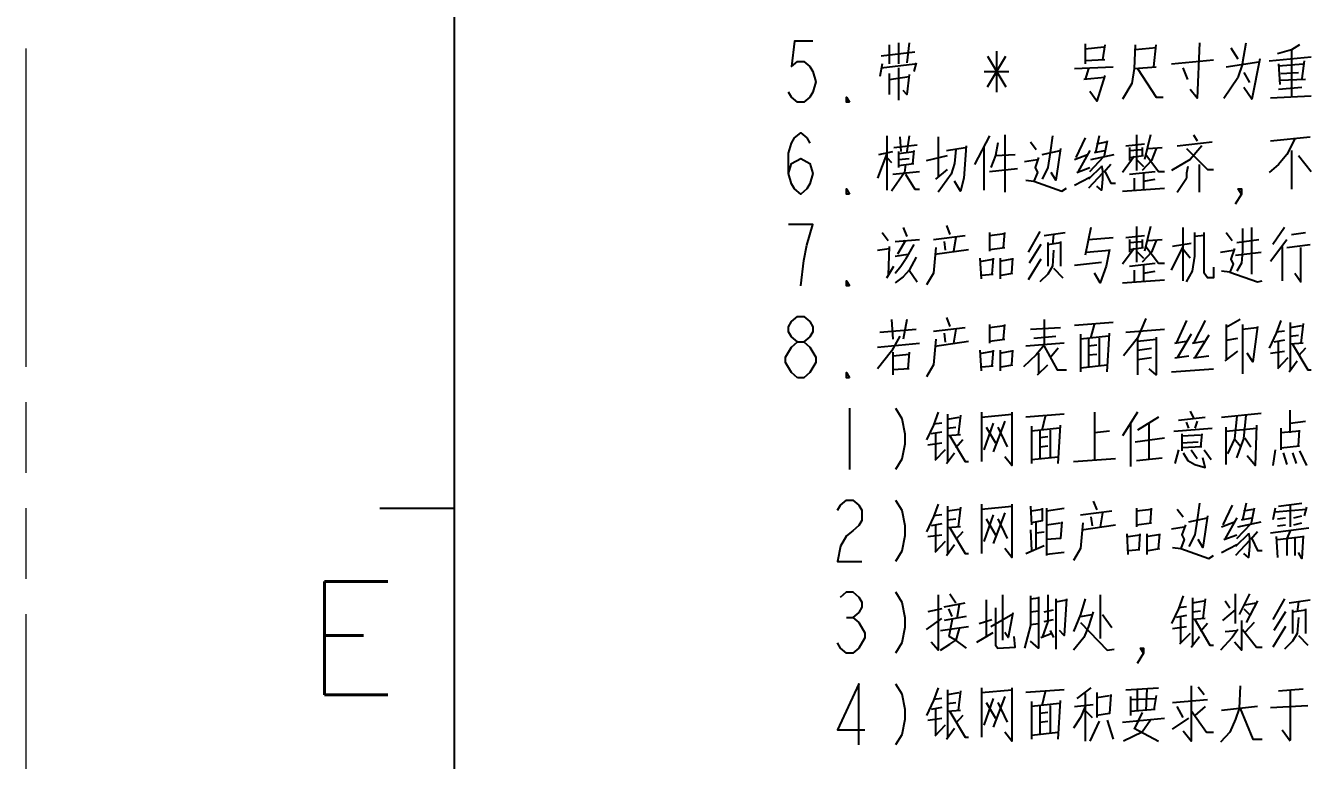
# Model space of a CAD drawing. Header units: millimetres. Extents: x 7 to 507, y -14 to 339.
# Drawn here: x 7.35 to 49.37, y 38.56 to 62.56 of the extents above; entities that cross this region are included whole.
import ezdxf

# ---------------------------------------------------------------- set-up
doc = ezdxf.new("R2010")
doc.units = ezdxf.units.MM
doc.header["$LTSCALE"] = 23.1
doc.linetypes.add('PHANTOM', pattern=[0.8, 0.45, -0.05, 0.1, -0.05, 0.1, -0.05])
doc.layers.get('0').update_dxf_attribs({"linetype": 'CONTINUOUS'})
doc.layers.add('0PAPERF', color=2, linetype='PHANTOM', lineweight=9, plot=False)
doc.styles.add('SIMPLEX', font='simplex.shx')

msp = doc.modelspace()

# ---------------------------------------------------------------- linework, layer by layer
for p, q in [((21.3585, 320.7442), (21.3585, -4.3541)), ((21.3585, 46.7849), (18.9233, 46.7849))]:
    msp.add_line(p, q)
at = {"color": 2}
for p, q in [((35.575, 61.9313), (35.575, 61.3184)), ((35.8798, 61.9958), (35.8798, 61.3184)), ((36.2226, 61.9958), (36.1465, 61.3506)), ((41.975, 61.9635), (41.975, 61.3184)), ((41.975, 61.8023), (42.5845, 61.8668)), ((42.6226, 61.9313), (42.5465, 61.4474)), ((44.2988, 61.8345), (43.6131, 61.77)), ((44.2226, 61.2216), (44.2988, 61.9313)), ((46.7369, 61.8345), (46.9655, 61.4797)), ((47.1179, 61.3184), (47.2322, 61.9958)), ((48.7179, 61.77), (48.7179, 60.2539)), ((35.3084, 61.5765), (36.4131, 61.7055)), ((36.4512, 61.3506), (36.375, 61.0603)), ((38.7798, 61.5603), (39.3798, 60.5603)), ((38.7798, 60.5603), (39.3798, 61.5603)), ((39.0798, 61.727), (39.0798, 60.3937)), ((42.6226, 61.4474), (41.975, 61.4152)), ((44.7941, 61.3184), (46.1655, 61.4474)), ((46.5845, 61.2216), (47.6512, 61.3829)), ((47.9941, 61.4152), (49.3655, 61.5442)), ((49.1369, 61.4152), (49.0607, 60.8345)), ((35.3465, 61.3184), (35.2703, 60.899)), ((35.3084, 61.1894), (36.4131, 61.3184)), ((35.575, 60.9958), (35.575, 60.3184)), ((35.8798, 61.1894), (35.8798, 60.1248)), ((38.6798, 61.0603), (39.4798, 61.0603)), ((41.6322, 61.1571), (42.8893, 61.2216)), ((42.0893, 61.1571), (41.975, 60.8023)), ((43.575, 61.1571), (44.2988, 61.2216)), ((45.3274, 60.8023), (45.175, 61.1894)), ((47.1179, 61.3184), (46.9655, 60.8668)), ((47.156, 61.0281), (47.3465, 60.7055)), ((48.2988, 61.3184), (48.3369, 60.641)), ((48.2988, 61.2539), (49.0988, 61.3184)), ((48.375, 60.9958), (48.9465, 61.0281)), ((35.575, 60.8023), (36.2226, 60.899)), ((42.6226, 60.8668), (41.9369, 60.8023)), ((46.5084, 60.1894), (46.9655, 60.8668)), ((49.0607, 60.5442), (48.2988, 60.4797)), ((49.175, 60.8023), (48.3369, 60.77)), ((49.3655, 60.2539), (48.0322, 60.1894)), ((35.4988, 58.9636), (35.4988, 57.1894)), ((35.9179, 58.9313), (35.956, 58.4474)), ((36.2226, 58.9636), (36.1465, 58.4474)), ((37.175, 58.9313), (37.175, 57.6087)), ((38.8512, 58.9636), (38.356, 58.0281)), ((39.3465, 58.9958), (39.3465, 57.1248)), ((41.975, 58.899), (41.6703, 58.2539)), ((42.4322, 58.9636), (42.3179, 58.4152)), ((43.6512, 58.9958), (43.6512, 57.8345)), ((44.1084, 58.9958), (43.9179, 58.1894)), ((45.5179, 58.9958), (45.6322, 58.8023)), ((48.0322, 58.8023), (49.3274, 58.9313)), ((35.2322, 58.3506), (35.6893, 58.4474)), ((35.7274, 58.5765), (36.4893, 58.6732)), ((35.8798, 58.4474), (35.8798, 57.9313)), ((35.8798, 58.3829), (36.375, 58.4474)), ((36.375, 58.4797), (36.3369, 58.0603)), ((37.4417, 58.4797), (38.0512, 58.5765)), ((38.6607, 58.5765), (38.6607, 57.1894)), ((40.1845, 58.77), (40.375, 58.5119)), ((40.5655, 58.3506), (41.175, 58.4797)), ((42.1274, 58.4797), (41.7465, 57.8023)), ((42.2798, 58.4152), (42.6226, 58.4797)), ((42.356, 58.7055), (42.6607, 58.77)), ((42.6988, 58.8023), (42.5845, 58.2539)), ((43.3084, 58.641), (43.9179, 58.7055)), ((43.4226, 58.5765), (43.4226, 58.1571)), ((43.4226, 58.4797), (43.8417, 58.5119)), ((43.8417, 58.5765), (43.8417, 58.3184)), ((44.0322, 58.5442), (44.4893, 58.5765)), ((44.9845, 58.641), (46.1274, 58.77)), ((48.7179, 58.4797), (48.7179, 57.2216)), ((35.4988, 58.3829), (35.1941, 57.5765)), ((35.4988, 58.2539), (35.6512, 58.0926)), ((35.8798, 58.1894), (36.2226, 58.2216)), ((35.8798, 57.9958), (36.375, 58.0603)), ((36.7941, 58.1571), (37.4798, 58.3184)), ((39.0417, 58.3184), (39.6893, 58.3506)), ((39.9941, 58.1248), (40.4131, 58.1894)), ((41.6322, 58.1894), (42.0512, 58.3506)), ((42.1274, 57.8023), (42.5845, 58.2861)), ((42.1655, 58.1894), (42.9274, 58.3506)), ((42.8131, 58.0281), (42.5845, 57.77)), ((43.575, 58.2861), (43.1941, 57.77)), ((43.4226, 58.2539), (43.8798, 58.3184)), ((43.6512, 58.1894), (43.8798, 57.9636)), ((45.7084, 57.1248), (45.7084, 58.0281)), ((48.9465, 58.3184), (49.3655, 57.8023)), ((35.6893, 57.7055), (36.5655, 57.8023)), ((36.1084, 57.7055), (36.4131, 57.2216)), ((37.0988, 57.5442), (37.4798, 57.8668)), ((38.8512, 57.8023), (39.7655, 57.899)), ((41.6322, 57.3506), (42.1274, 57.6087)), ((41.7084, 57.77), (42.1274, 57.9313)), ((42.5084, 57.9636), (42.0893, 57.5442)), ((42.5465, 57.7377), (42.0893, 57.2539)), ((43.4226, 57.7055), (44.2607, 57.8023)), ((43.575, 57.5765), (43.575, 57.1894)), ((43.8798, 57.77), (43.8798, 57.1894)), ((44.9845, 57.1248), (45.2893, 57.5765)), ((36.4131, 57.2216), (36.5655, 57.2216)), ((43.1941, 57.1571), (44.5655, 57.2539)), ((43.8798, 57.4797), (44.2607, 57.5442)), ((36.0322, 55.9635), (36.1465, 55.6732)), ((37.4417, 56.0281), (37.556, 55.7377)), ((42.1655, 55.9635), (41.975, 55.0603)), ((43.6512, 55.9958), (43.6512, 54.8345)), ((44.1084, 55.9958), (43.9179, 55.1894)), ((45.175, 54.2216), (45.175, 55.9635)), ((47.4226, 54.4474), (47.4226, 55.9635)), ((48.4893, 55.9635), (48.1084, 55.4152)), ((35.3465, 55.8023), (35.5369, 55.5442)), ((35.7655, 55.5119), (36.5655, 55.5765)), ((36.1084, 55.5442), (35.8417, 55.0926)), ((37.0226, 55.5765), (38.0512, 55.7055)), ((37.3655, 55.5119), (37.4036, 55.2216)), ((37.7465, 55.641), (37.6703, 55.1894)), ((38.8512, 55.8023), (38.8512, 55.1894)), ((38.8512, 55.7055), (39.3465, 55.77)), ((39.3084, 55.3184), (39.3465, 55.8023)), ((40.4893, 55.8345), (40.1084, 55.1571)), ((40.6417, 55.7055), (41.3274, 55.8023)), ((40.756, 55.4797), (40.756, 54.7055)), ((40.756, 55.4152), (41.175, 55.4797)), ((40.9465, 55.7377), (40.9084, 55.4152)), ((41.175, 55.5119), (41.175, 54.7055)), ((42.0893, 55.5765), (42.8893, 55.641)), ((43.3084, 55.641), (43.9179, 55.7055)), ((43.4226, 55.5765), (43.4226, 55.1571)), ((43.4226, 55.4797), (43.8417, 55.5119)), ((43.8417, 55.5765), (43.8417, 55.3184)), ((44.0322, 55.5442), (44.4893, 55.5765)), ((45.8607, 55.7055), (45.556, 55.6732)), ((46.5845, 55.8023), (46.775, 55.5442)), ((46.9274, 55.4797), (47.6512, 55.5765)), ((48.0322, 54.8668), (48.5655, 55.5765)), ((48.7179, 55.7377), (49.175, 55.8023)), ((35.1941, 55.2216), (35.575, 55.2861)), ((35.575, 55.3506), (35.5369, 54.4152)), ((35.7655, 55.0281), (36.1845, 55.0926)), ((36.375, 55.4152), (36.1084, 54.9313)), ((37.0607, 55.0926), (38.1655, 55.2539)), ((38.8512, 55.2539), (39.3465, 55.3184)), ((40.5274, 55.4152), (40.1465, 54.8023)), ((42.0131, 55.1571), (42.775, 55.2216)), ((43.575, 55.2861), (43.1941, 54.77)), ((43.4226, 55.2539), (43.8798, 55.3184)), ((43.6512, 55.1894), (43.8798, 54.9635)), ((44.7941, 54.5764), (45.175, 55.3506)), ((45.4417, 55.4474), (44.8322, 55.3506)), ((45.4036, 54.9635), (45.175, 55.2539)), ((46.3941, 55.1571), (46.8131, 55.2216)), ((46.8893, 55.0603), (47.7274, 55.1571)), ((48.4131, 55.3506), (48.4131, 54.2216)), ((48.5655, 55.3184), (49.3274, 55.4152)), ((35.4988, 54.3184), (35.7274, 54.7055)), ((38.5845, 54.2861), (38.5465, 54.9635)), ((38.5845, 54.8668), (38.9655, 54.9313)), ((38.9655, 54.9635), (38.9274, 54.4474)), ((39.1941, 54.9635), (39.1941, 54.2861)), ((39.575, 54.9313), (39.2322, 54.8668)), ((39.575, 54.4797), (39.6131, 54.9635)), ((40.5274, 54.9313), (40.1084, 54.2539)), ((40.9465, 54.641), (41.2512, 54.3184)), ((41.6322, 54.7377), (42.5084, 54.8345)), ((43.4226, 54.7055), (44.2607, 54.8023)), ((43.8798, 54.77), (43.8798, 54.1894)), ((38.5845, 54.4152), (38.9655, 54.4474)), ((39.2322, 54.4152), (39.6131, 54.4797)), ((43.1941, 54.1571), (44.5655, 54.2539)), ((43.575, 54.5764), (43.575, 54.1894)), ((43.8798, 54.4797), (44.2607, 54.5442)), ((46.6988, 54.5119), (47.6131, 54.1894)), ((47.6131, 54.1894), (47.7655, 54.2216)), ((35.6512, 52.9635), (35.6893, 52.3184)), ((36.1465, 52.9635), (36.0322, 52.3184)), ((37.4417, 53.0281), (37.556, 52.7377)), ((40.6417, 52.9635), (40.6417, 52.1571)), ((47.0417, 52.9635), (46.5845, 52.7055)), ((35.2703, 52.5442), (36.4512, 52.641)), ((37.0226, 52.5765), (38.0512, 52.7055)), ((37.7465, 52.641), (37.6703, 52.1894)), ((38.8512, 52.8023), (38.8512, 52.1894)), ((38.8512, 52.7055), (39.3465, 52.77)), ((39.3084, 52.3184), (39.3465, 52.8023)), ((40.1845, 52.641), (41.175, 52.7055)), ((42.8893, 52.8668), (41.6322, 52.77)), ((42.1655, 52.3506), (42.2798, 52.8023)), ((43.3084, 52.5442), (44.5655, 52.641)), ((45.2893, 52.9313), (44.9465, 52.1894)), ((45.8988, 52.9313), (45.5179, 52.1894)), ((46.5845, 52.8023), (46.5845, 51.6732)), ((47.1179, 52.8023), (47.1179, 51.1894)), ((47.1179, 52.641), (47.575, 52.7055)), ((48.4893, 52.5765), (48.2226, 52.5442)), ((48.6798, 52.8668), (48.6798, 51.2861)), ((48.6798, 52.7055), (49.0607, 52.77)), ((49.0988, 52.8345), (49.0226, 52.1894)), ((35.1941, 52.0603), (36.5655, 52.1894)), ((37.0607, 52.0926), (38.1655, 52.2539)), ((37.3655, 52.5119), (37.4036, 52.2216)), ((38.8512, 52.2539), (39.3465, 52.3184)), ((41.2893, 52.1894), (40.0322, 52.0926)), ((40.2988, 52.3506), (41.0226, 52.4152)), ((41.8226, 52.4797), (41.8226, 51.2539)), ((42.7369, 52.4152), (41.8226, 52.3184)), ((42.0893, 52.3506), (42.0893, 51.4152)), ((42.356, 52.1248), (42.0893, 52.0926)), ((42.4322, 52.3506), (42.4322, 51.4474)), ((42.6988, 51.2539), (42.775, 52.5119)), ((43.6893, 52.3506), (43.6893, 51.1571)), ((43.6893, 52.2539), (44.2988, 52.3184)), ((44.9084, 52.1894), (45.2893, 52.2539)), ((45.4417, 52.4797), (44.9845, 51.7055)), ((45.4798, 52.1894), (45.8607, 52.2539)), ((46.0131, 52.4474), (45.556, 51.7055)), ((46.5845, 52.2861), (46.9655, 52.3506)), ((48.4893, 52.2861), (48.1465, 52.2216)), ((48.2988, 51.3829), (48.2988, 52.2539)), ((48.6798, 52.4152), (48.9465, 52.4474)), ((49.0988, 52.1894), (48.6798, 52.1571)), ((35.6893, 51.899), (35.6893, 51.1571)), ((35.6893, 51.77), (36.2226, 51.8345)), ((36.2226, 51.899), (36.1845, 51.3506)), ((38.5845, 51.2861), (38.5465, 51.9635)), ((38.5845, 51.8668), (38.9655, 51.9313)), ((38.9655, 51.9635), (38.9274, 51.4474)), ((39.1941, 51.9635), (39.1941, 51.2861)), ((39.575, 51.9313), (39.2322, 51.8668)), ((39.575, 51.4797), (39.6131, 51.9635)), ((40.4512, 51.8668), (40.4512, 51.1894)), ((41.0988, 52.0281), (40.8322, 51.7055)), ((42.0893, 51.8023), (42.356, 51.8345)), ((43.6893, 51.9635), (44.1465, 52.0281)), ((44.1465, 51.7055), (43.6893, 51.641)), ((44.9084, 51.7055), (45.3655, 51.77)), ((45.5179, 51.7055), (46.0131, 51.77)), ((46.5465, 51.6087), (46.9655, 51.9313)), ((48.0322, 51.8668), (48.4893, 51.9313)), ((48.6036, 51.7055), (48.2607, 51.3506)), ((49.175, 52.0281), (48.9465, 51.77)), ((36.2226, 51.3506), (35.6893, 51.3184)), ((38.5845, 51.4152), (38.9655, 51.4474)), ((39.2322, 51.4152), (39.6131, 51.4797)), ((40.4131, 51.1571), (40.756, 51.4797)), ((41.8226, 51.3829), (42.6988, 51.4797)), ((44.7941, 51.2539), (46.1655, 51.3506)), ((48.6417, 51.2539), (48.9084, 51.6087)), ((32.5798, 51.0603), (32.3798, 51.227)), ((34.2798, 50.0603), (34.2798, 48.0603)), ((48.6798, 49.2539), (48.6798, 49.9958)), ((37.2893, 49.5765), (37.0226, 49.5442)), ((37.4798, 49.8668), (37.4798, 48.2861)), ((37.4798, 49.7055), (37.8607, 49.77)), ((37.8988, 49.8345), (37.8226, 49.1894)), ((38.5845, 49.9313), (38.5845, 48.3184)), ((38.5845, 49.77), (39.575, 49.8668)), ((38.9655, 49.5765), (38.6607, 48.7055)), ((39.3465, 49.641), (38.9655, 48.641)), ((41.2893, 49.8668), (40.0322, 49.77)), ((40.5655, 49.3506), (40.6798, 49.8023)), ((42.2798, 49.9313), (42.2798, 48.3506)), ((43.6893, 49.9313), (43.1941, 49.1571)), ((43.4607, 49.5765), (43.4607, 48.1571)), ((44.375, 49.77), (43.6893, 49.3506)), ((44.0703, 48.4152), (44.0703, 49.5765)), ((45.0226, 49.6732), (45.8988, 49.77)), ((45.3655, 49.4152), (45.2893, 49.6087)), ((45.4036, 49.9635), (45.5179, 49.7377)), ((45.6322, 49.641), (45.556, 49.4152)), ((46.4322, 49.77), (47.7274, 49.899)), ((48.6798, 49.5765), (49.175, 49.641)), ((37.2893, 49.2861), (36.9465, 49.2216)), ((37.0988, 48.3829), (37.0988, 49.2539)), ((37.4798, 49.4152), (37.7465, 49.4474)), ((37.8988, 49.1894), (37.4798, 49.1571)), ((38.7369, 49.4474), (39.0417, 48.9313)), ((39.1179, 49.4474), (39.4226, 48.8023)), ((40.2226, 49.4797), (40.2226, 48.2539)), ((41.1369, 49.4152), (40.2226, 49.3184)), ((40.4893, 49.3506), (40.4893, 48.4152)), ((40.8322, 49.3506), (40.8322, 48.4474)), ((41.0988, 48.2539), (41.175, 49.5119)), ((42.775, 49.3184), (42.2798, 49.2539)), ((44.8703, 49.3184), (46.1274, 49.4152)), ((45.1369, 49.2216), (45.1369, 48.6732)), ((45.1369, 49.1571), (45.7465, 49.1894)), ((45.7845, 49.2216), (45.7465, 48.8023)), ((46.5845, 48.2216), (46.5845, 49.4474)), ((46.5845, 49.3184), (47.575, 49.4152)), ((48.375, 49.4152), (48.375, 48.7055)), ((48.9845, 49.3184), (48.375, 49.2539)), ((48.9465, 48.8345), (48.9845, 49.3506)), ((36.8322, 48.8668), (37.2893, 48.9313)), ((37.975, 49.0281), (37.7465, 48.77)), ((40.756, 49.1248), (40.4893, 49.0926)), ((40.4893, 48.8023), (40.756, 48.8345)), ((43.6131, 48.9636), (44.5655, 49.0926)), ((45.1369, 48.9313), (45.6703, 48.9636)), ((45.7845, 48.8023), (45.1369, 48.77)), ((46.8512, 49.0603), (47.0417, 48.8345)), ((47.1941, 49.0926), (47.3845, 48.8023)), ((48.375, 48.77), (48.9845, 48.8345)), ((37.4036, 48.7055), (37.0607, 48.3506)), ((37.4417, 48.2539), (37.7084, 48.6087)), ((40.2226, 48.3829), (41.0988, 48.4797)), ((41.5941, 48.3184), (42.9655, 48.4152)), ((43.6512, 48.3506), (44.4893, 48.4474)), ((45.0226, 48.7055), (44.9084, 48.2539)), ((45.4417, 48.7055), (45.6322, 48.4152)), ((45.8607, 48.7055), (46.0893, 48.3829)), ((48.1845, 48.7055), (48.1084, 48.1894)), ((48.4512, 48.6087), (48.5655, 48.2216)), ((48.756, 48.6087), (48.8703, 48.2539)), ((48.9845, 48.6732), (49.2131, 48.1894)), ((37.4798, 46.8668), (37.4798, 45.2861)), ((37.4798, 46.7055), (37.8607, 46.77)), ((37.8988, 46.8345), (37.8226, 46.1894)), ((38.5845, 46.9313), (38.5845, 45.3184)), ((38.5845, 46.77), (39.575, 46.8668)), ((39.3465, 46.641), (38.9655, 45.641)), ((40.1845, 46.8668), (40.2226, 46.2539)), ((40.2226, 46.7055), (40.5655, 46.77)), ((40.7179, 46.8023), (40.7179, 45.2539)), ((40.7179, 46.7055), (41.2893, 46.8023)), ((41.8226, 46.5765), (42.8512, 46.7055)), ((42.2417, 47.0281), (42.356, 46.7377)), ((42.5465, 46.641), (42.4703, 46.1894)), ((43.6512, 46.8023), (43.6512, 46.1894)), ((43.6512, 46.7055), (44.1465, 46.77)), ((44.1084, 46.3184), (44.1465, 46.8023)), ((44.9845, 46.77), (45.175, 46.5119)), ((46.775, 46.899), (46.4703, 46.2539)), ((47.2322, 46.9635), (47.1179, 46.4152)), ((47.156, 46.7055), (47.4607, 46.77)), ((47.4988, 46.8023), (47.3845, 46.2539)), ((48.1845, 46.8023), (48.1084, 46.4152)), ((48.1845, 46.6732), (49.2131, 46.77)), ((48.2988, 46.8668), (49.0607, 46.9635)), ((48.6798, 46.899), (48.6798, 46.1894)), ((49.2131, 46.8345), (49.1369, 46.5442)), ((37.2893, 46.2861), (36.9465, 46.2216)), ((37.2893, 46.5765), (37.0226, 46.5442)), ((37.0988, 45.3829), (37.0988, 46.2539)), ((37.4798, 46.4152), (37.7465, 46.4474)), ((38.9655, 46.5765), (38.6607, 45.7055)), ((38.7369, 46.4474), (39.0417, 45.9313)), ((39.1179, 46.4474), (39.4226, 45.8023)), ((40.375, 45.4797), (40.375, 46.3506)), ((40.7179, 46.2539), (41.175, 46.3184)), ((41.8607, 46.0926), (42.9655, 46.2539)), ((42.1655, 46.5119), (42.2036, 46.2216)), ((43.6512, 46.2539), (44.1465, 46.3184)), ((45.3655, 46.3506), (45.975, 46.4797)), ((46.4322, 46.1894), (46.8512, 46.3506)), ((46.9274, 46.4797), (46.5465, 45.8023)), ((46.9274, 45.8023), (47.3845, 46.2861)), ((46.9655, 46.1894), (47.7274, 46.3506)), ((47.0798, 46.4152), (47.4226, 46.4797)), ((48.2607, 46.4474), (48.5274, 46.4797)), ((48.2607, 46.2216), (48.5274, 46.2539)), ((48.7941, 46.4797), (49.0607, 46.5442)), ((48.7941, 46.2539), (49.0607, 46.3184)), ((36.8322, 45.8668), (37.2893, 45.9313)), ((37.8988, 46.1894), (37.4798, 46.1571)), ((37.975, 46.0281), (37.7465, 45.77)), ((40.1845, 46.0926), (40.2226, 45.4152)), ((40.375, 45.9958), (40.6417, 46.0281)), ((43.3845, 45.2861), (43.3465, 45.9635)), ((43.3845, 45.8668), (43.7655, 45.9313)), ((43.7655, 45.9635), (43.7274, 45.4474)), ((43.9941, 45.9635), (43.9941, 45.2861)), ((44.375, 45.9313), (44.0322, 45.8668)), ((44.375, 45.4797), (44.4131, 45.9635)), ((44.7941, 46.1248), (45.2131, 46.1894)), ((46.5084, 45.77), (46.9274, 45.9313)), ((47.3084, 45.9635), (46.8893, 45.5442)), ((47.6131, 46.0281), (47.3845, 45.77)), ((48.0322, 45.9958), (49.2893, 46.1571)), ((48.2226, 45.8668), (48.2607, 45.1894)), ((48.2607, 45.77), (49.0988, 45.8668)), ((48.6798, 46.0603), (48.5655, 45.8023)), ((48.8322, 45.8023), (48.8322, 45.2539)), ((37.4036, 45.7055), (37.0607, 45.3506)), ((37.4417, 45.2539), (37.7084, 45.6087)), ((40.0322, 45.3184), (40.6417, 45.5765)), ((43.3845, 45.4152), (43.7655, 45.4474)), ((44.0322, 45.4152), (44.4131, 45.4797)), ((46.4322, 45.3506), (46.9274, 45.6087)), ((47.3465, 45.7377), (46.8893, 45.2539)), ((48.5655, 45.77), (48.5655, 45.2539)), ((41.2893, 45.3506), (40.7179, 45.2861)), ((37.3655, 43.5764), (38.0512, 43.7055)), ((37.556, 43.9958), (37.7465, 43.7055)), ((38.7369, 43.8023), (38.7369, 42.5764)), ((39.2703, 43.9635), (39.2703, 42.4797)), ((40.1845, 43.8345), (40.4512, 43.8668)), ((41.0226, 43.8345), (41.0226, 42.1894)), ((41.0226, 43.7377), (41.3655, 43.8023)), ((42.4703, 43.9635), (42.4703, 42.5442)), ((45.4798, 43.8668), (45.4798, 42.2861)), ((45.4798, 43.7055), (45.8607, 43.77)), ((45.8988, 43.8345), (45.8226, 43.1894)), ((46.5465, 43.77), (46.6988, 43.5442)), ((46.8893, 43.0281), (46.8893, 43.9958)), ((47.3465, 43.9958), (47.0036, 43.3184)), ((47.1941, 43.641), (47.575, 43.7055)), ((47.6131, 43.77), (47.2322, 43.0603)), ((48.4893, 43.8345), (48.1084, 43.1571)), ((48.6417, 43.7055), (49.3274, 43.8023)), ((48.9465, 43.7377), (48.9084, 43.4152)), ((37.2893, 43.5119), (36.8322, 43.4152)), ((37.6322, 43.2539), (37.5179, 43.5119)), ((37.8607, 43.641), (37.7845, 43.1894)), ((38.8893, 42.9313), (39.6131, 43.3506)), ((40.1845, 43.4152), (40.4512, 43.4474)), ((40.6417, 43.4152), (40.9465, 43.4797)), ((41.8226, 43.2539), (42.2036, 43.3184)), ((42.5465, 43.3184), (42.8512, 42.899)), ((45.2893, 43.2861), (44.9465, 43.2216)), ((45.2893, 43.5764), (45.0226, 43.5442)), ((45.4798, 43.4152), (45.7465, 43.4474)), ((46.4703, 43.1248), (46.8893, 43.4797)), ((47.156, 43.5119), (47.3465, 43.3184)), ((48.5274, 43.4152), (48.1465, 42.8023)), ((48.756, 43.4797), (48.756, 42.7055)), ((48.756, 43.4152), (49.175, 43.4797)), ((49.175, 43.5119), (49.175, 42.7055)), ((34.1798, 43.227), (34.3798, 43.227)), ((36.7941, 42.8345), (37.2893, 43.1894)), ((37.2512, 42.8023), (38.1655, 42.9313)), ((38.0893, 43.2539), (37.3655, 43.1248)), ((37.6322, 43.1571), (37.5179, 42.6087)), ((37.8607, 42.8668), (37.7465, 42.4797)), ((38.5084, 43.0281), (38.9274, 43.1571)), ((40.1845, 42.9958), (40.4512, 43.0281)), ((40.6417, 43.0926), (40.9465, 43.1571)), ((44.8322, 42.8668), (45.2893, 42.9313)), ((45.0988, 42.3829), (45.0988, 43.2539)), ((45.8988, 43.1894), (45.4798, 43.1571)), ((45.975, 43.0281), (45.7465, 42.77)), ((47.4988, 43.0603), (47.1941, 42.7377)), ((48.5274, 42.9313), (48.1084, 42.2539)), ((37.7084, 42.5119), (37.5179, 42.6087)), ((37.7084, 42.5119), (38.0893, 42.2216)), ((38.4322, 42.4152), (38.9655, 42.7377)), ((40.5274, 42.5764), (40.8703, 42.7055)), ((40.8322, 42.8023), (40.9465, 42.5764)), ((41.9369, 42.5764), (41.5941, 42.1571)), ((45.4036, 42.7055), (45.0607, 42.3506)), ((45.4417, 42.2539), (45.7084, 42.6087)), ((46.5465, 42.77), (46.9274, 42.8023)), ((48.9465, 42.641), (49.2512, 42.3184)), ((37.4798, 40.8668), (37.4798, 39.2861)), ((37.4798, 40.7055), (37.8607, 40.77)), ((37.8988, 40.8345), (37.8226, 40.1894)), ((38.5845, 40.9313), (38.5845, 39.3184)), ((38.5845, 40.77), (39.575, 40.8668)), ((41.2893, 40.8668), (40.0322, 40.77)), ((40.5655, 40.3506), (40.6798, 40.8023)), ((42.1655, 40.9313), (41.7084, 40.5765)), ((42.356, 40.77), (42.356, 39.9635)), ((43.3084, 40.8668), (44.375, 40.9313)), ((43.6893, 40.1894), (43.6893, 40.8668)), ((43.9941, 40.899), (43.956, 40.1894)), ((45.6703, 40.9635), (45.8607, 40.7055)), ((47.0417, 40.9958), (47.0036, 40.2539)), ((48.2988, 40.8345), (49.0988, 40.899)), ((48.6798, 40.8668), (48.6798, 39.2216)), ((37.2893, 40.5765), (37.0226, 40.5442)), ((37.4798, 40.4152), (37.7465, 40.4474)), ((38.9655, 40.5765), (38.6607, 39.7055)), ((38.7369, 40.4474), (39.0417, 39.9313)), ((39.3465, 40.641), (38.9655, 39.641)), ((39.1179, 40.4474), (39.4226, 39.8023)), ((40.2226, 40.4797), (40.2226, 39.2539)), ((41.1369, 40.4152), (40.2226, 40.3184)), ((40.4893, 40.3506), (40.4893, 39.4152)), ((40.8322, 40.3506), (40.8322, 39.4474)), ((41.0988, 39.2539), (41.175, 40.5119)), ((41.6322, 40.3184), (42.2417, 40.3829)), ((41.975, 40.7377), (41.975, 39.1894)), ((42.356, 40.6087), (42.775, 40.6732)), ((43.4607, 40.641), (43.4607, 40.0281)), ((43.4607, 40.5442), (44.2607, 40.5765)), ((44.2988, 40.6732), (44.2226, 40.2216)), ((44.8322, 40.4474), (45.975, 40.5442)), ((48.0322, 40.2861), (49.2512, 40.3506)), ((36.8322, 39.8668), (37.2893, 39.9313)), ((37.2893, 40.2861), (36.9465, 40.2216)), ((37.0988, 39.3829), (37.0988, 40.2539)), ((37.8988, 40.1894), (37.4798, 40.1571)), ((37.975, 40.0281), (37.7465, 39.77)), ((40.756, 40.1248), (40.4893, 40.0926)), ((41.975, 40.1894), (42.2036, 39.9635)), ((43.1941, 39.8023), (44.5655, 39.9313)), ((44.2607, 40.2216), (43.4607, 40.1571)), ((43.8417, 40.1248), (43.575, 39.5765)), ((44.8322, 39.5765), (45.3655, 39.9313)), ((45.175, 39.9635), (44.9845, 40.3184)), ((45.8988, 40.3184), (45.556, 40.0281)), ((47.6131, 40.3184), (46.4322, 40.1894)), ((37.4036, 39.7055), (37.0607, 39.3506)), ((37.4417, 39.2539), (37.7084, 39.6087)), ((40.4893, 39.8023), (40.756, 39.8345)), ((42.4322, 39.8345), (42.1274, 39.1894)), ((42.6988, 39.8668), (42.8893, 39.2539)), ((43.575, 39.6087), (44.375, 39.1894)), ((48.6798, 39.1894), (48.4131, 39.5442)), ((40.2226, 39.3829), (41.0988, 39.4797))]:
    msp.add_line(p, q, dxfattribs=at)
for points in [[(33.0798, 62.0603), (32.4798, 62.0603), (32.3798, 61.227), (32.5798, 61.3937), (32.7798, 61.3937), (32.9798, 61.227), (33.0798, 61.0603), (33.1798, 60.727), (33.0798, 60.3937), (32.9798, 60.227), (32.7798, 60.0603), (32.5798, 60.0603), (32.3798, 60.227), (32.2798, 60.3937)], [(43.6131, 61.9313), (43.575, 61.1571), (43.4988, 60.6732), (43.1941, 60.1571)], [(45.7084, 61.9958), (45.6322, 60.1894), (45.4036, 60.4797)], [(48.9845, 61.9313), (48.7179, 61.77), (48.2607, 61.641)], [(47.6893, 61.4797), (47.4226, 60.1571), (47.156, 60.5442)], [(36.2226, 60.9635), (36.1465, 60.3184), (36.0322, 60.4474)], [(42.6226, 60.9313), (42.356, 60.0926), (42.1274, 60.4152)], [(43.6893, 61.1571), (44.2988, 60.2216), (44.5274, 60.2216)], [(34.2798, 60.0603), (34.1798, 60.0603), (34.1798, 60.227), (34.2798, 60.0603)], [(32.2798, 57.727), (32.3798, 58.0603), (32.6798, 58.227), (32.9798, 58.0603), (33.0798, 57.727), (32.9798, 57.3937), (32.8798, 57.227), (32.6798, 57.0603), (32.4798, 57.227), (32.3798, 57.3937), (32.2798, 57.727), (32.2798, 58.3937), (32.3798, 58.727), (32.4798, 58.8937), (32.6798, 59.0603), (32.8798, 58.8937), (32.9798, 58.727)], [(40.9084, 58.9636), (40.8322, 58.4152), (40.756, 57.9313), (40.5655, 57.5442)], [(48.8322, 58.8668), (48.5655, 58.3506), (48.2988, 58.0281), (47.9941, 57.77)], [(37.7465, 58.5119), (37.7084, 58.0603), (37.5941, 57.7055), (37.175, 57.1248)], [(38.0893, 58.641), (38.0131, 57.5765), (37.8988, 57.1571), (37.7084, 57.4797)], [(39.1179, 58.7377), (39.0417, 58.3184), (38.8893, 57.9313)], [(41.175, 58.5442), (41.0988, 58.0281), (41.0226, 57.5119), (40.8703, 57.77)], [(44.2988, 58.5442), (44.1465, 58.1571), (43.8417, 57.8345)], [(45.7845, 58.641), (45.4036, 58.1894), (44.7941, 57.8345)], [(45.2893, 58.5442), (45.975, 57.8668), (46.1655, 57.8668)], [(36.1084, 58.0281), (36.0703, 57.77), (35.6512, 57.1571)], [(40.4512, 58.2539), (40.3369, 57.9313), (40.4131, 57.77), (40.2988, 57.4797)], [(42.5084, 57.9958), (42.5465, 57.8345), (42.5465, 57.5442), (42.5084, 57.1894), (42.356, 57.3184)], [(43.956, 58.3506), (44.375, 57.8023), (44.5655, 57.8023)], [(42.6226, 57.8023), (42.8131, 57.4152), (42.9655, 57.4152)], [(45.3274, 57.9636), (45.2893, 57.7377), (45.2893, 57.5765)], [(34.2798, 57.0603), (34.1798, 57.0603), (34.1798, 57.227), (34.2798, 57.0603)], [(40.0322, 57.5119), (40.2988, 57.4797), (41.2131, 57.1571), (41.3655, 57.2539)], [(47.0798, 57.0603), (46.9798, 57.227), (47.0798, 57.227), (47.0798, 57.0603), (46.8798, 56.727)], [(32.8798, 55.3937), (33.0798, 56.0603), (32.2798, 56.0603)], [(47.1179, 55.9313), (47.1179, 55.1894), (47.0798, 54.8023), (46.9274, 54.5442)], [(44.2988, 55.5442), (44.1465, 55.1571), (43.8417, 54.8345)], [(45.2893, 54.1894), (45.4798, 54.5442), (45.556, 55.0281), (45.556, 55.8023)], [(46.1655, 54.6732), (46.1655, 54.3184), (45.975, 54.3184), (45.8607, 54.4797), (45.8607, 55.8023)], [(32.6798, 54.0603), (32.7798, 54.8937), (32.8798, 55.3937)], [(37.0988, 55.3184), (37.0226, 54.4797), (36.7941, 54.0926)], [(40.9465, 55.2216), (40.9084, 54.7055), (40.756, 54.4474), (40.4893, 54.1894)], [(42.775, 55.2539), (42.6607, 54.7055), (42.4703, 54.1571), (42.2798, 54.4797)], [(43.956, 55.3506), (44.375, 54.8023), (44.5655, 54.8023)], [(46.8512, 55.2861), (46.7369, 54.9313), (46.8131, 54.77), (46.6988, 54.5119), (46.4322, 54.5442)], [(48.8322, 54.4797), (49.0226, 54.1894), (49.0226, 55.3184)], [(35.7655, 54.4797), (35.956, 54.7055), (36.1084, 54.9313)], [(36.4512, 54.9958), (36.2226, 54.5764), (36.4893, 54.1894)], [(34.2798, 54.0603), (34.1798, 54.0603), (34.1798, 54.227), (34.2798, 54.0603)], [(36.2226, 54.5764), (36.0322, 54.3506), (35.7655, 54.1571)], [(32.5798, 52.227), (32.3798, 52.3937), (32.2798, 52.5603), (32.2798, 52.727), (32.3798, 52.8937), (32.5798, 53.0603), (32.7798, 53.0603), (32.9798, 52.8937), (33.0798, 52.727), (33.0798, 52.5603), (32.9798, 52.3937), (32.7798, 52.227)], [(43.956, 52.9958), (43.6893, 52.3506), (43.2322, 51.77)], [(47.6131, 52.7377), (47.4607, 51.5765), (47.2703, 51.8668)], [(48.375, 52.9313), (48.2226, 52.5119), (47.9941, 52.0281)], [(32.3798, 51.227), (32.1798, 51.5603), (32.1798, 51.727), (32.2798, 51.8937), (32.3798, 52.0603), (32.5798, 52.227), (32.7798, 52.227), (32.9798, 52.0603), (33.1798, 51.727)], [(35.9179, 52.4152), (35.6512, 51.9313), (35.1941, 51.3506)], [(37.0988, 52.3184), (37.0226, 51.4797), (36.7941, 51.0926)], [(40.6417, 52.1248), (40.375, 51.8023), (39.956, 51.4152)], [(44.2988, 52.3829), (44.2988, 51.1571), (44.0703, 51.3506)], [(48.756, 52.1571), (49.2512, 51.3184), (49.3655, 51.3184)], [(33.1798, 51.727), (33.1798, 51.5603), (33.0798, 51.3937), (32.9798, 51.227), (32.7798, 51.0603), (32.5798, 51.0603)], [(40.6417, 52.0926), (41.0607, 51.3184), (41.3655, 51.3184)], [(34.2798, 51.0603), (34.1798, 51.0603), (34.1798, 51.227), (34.2798, 51.0603)], [(35.7798, 50.0603), (35.9798, 49.727), (36.0798, 49.227), (36.0798, 48.8937), (35.9798, 48.3937), (35.7798, 48.0603)], [(37.175, 49.9313), (37.0226, 49.5119), (36.7941, 49.0281)], [(39.575, 49.9313), (39.575, 48.1894), (39.3465, 48.4797)], [(46.9274, 49.8023), (46.8512, 49.0603), (46.6226, 48.5765)], [(46.9274, 48.4474), (47.156, 49.0603), (47.2322, 49.8345)], [(37.556, 49.1571), (38.0512, 48.3184), (38.1655, 48.3184)], [(47.575, 49.5119), (47.5369, 48.1894), (47.2703, 48.5119)], [(45.175, 48.6087), (45.3274, 48.3506), (45.556, 48.2216), (45.8988, 48.1248), (45.8226, 48.4474)], [(33.8798, 46.727), (33.9798, 46.8937), (34.1798, 47.0603), (34.3798, 47.0603), (34.5798, 46.8937), (34.6798, 46.727), (34.6798, 46.3937), (34.5798, 46.227), (34.3798, 46.0603), (34.1798, 45.8937), (33.9798, 45.5603), (33.8798, 45.0603), (34.6798, 45.0603)], [(35.7798, 47.0603), (35.9798, 46.727), (36.0798, 46.227), (36.0798, 45.8937), (35.9798, 45.3937), (35.7798, 45.0603)], [(37.175, 46.9313), (37.0226, 46.5119), (36.7941, 46.0281)], [(39.575, 46.9313), (39.575, 45.1894), (39.3465, 45.4797)], [(40.5655, 46.8023), (40.5655, 46.3829), (40.2226, 46.3184)], [(45.7084, 46.9635), (45.6322, 46.4152), (45.556, 45.9313), (45.3655, 45.5442)], [(41.2131, 46.3506), (41.175, 45.8023), (40.7179, 45.77)], [(41.8988, 46.3184), (41.8226, 45.4797), (41.5941, 45.0926)], [(45.2512, 46.2539), (45.1369, 45.9313), (45.2131, 45.77), (45.0988, 45.4797)], [(45.975, 46.5442), (45.8988, 46.0281), (45.8226, 45.5119), (45.6703, 45.77)], [(37.556, 46.1571), (38.0512, 45.3184), (38.1655, 45.3184)], [(47.3084, 45.9958), (47.3465, 45.8345), (47.3465, 45.5442), (47.3084, 45.1894), (47.156, 45.3184)], [(47.4226, 45.8023), (47.6131, 45.4152), (47.7655, 45.4152)], [(49.0988, 45.899), (49.0607, 45.1571), (48.9465, 45.3506)], [(44.8322, 45.5119), (45.0988, 45.4797), (46.0131, 45.1571), (46.1655, 45.2539)], [(33.9798, 43.8937), (34.1798, 44.0603), (34.3798, 44.0603), (34.5798, 43.8937), (34.6798, 43.727), (34.6798, 43.5603), (34.5798, 43.3937), (34.3798, 43.227), (34.5798, 43.0603)], [(35.7798, 44.0603), (35.9798, 43.727), (36.0798, 43.227), (36.0798, 42.8937), (35.9798, 42.3937), (35.7798, 42.0603)], [(37.175, 43.9635), (37.175, 42.1571), (36.9465, 42.4152)], [(40.1845, 43.9313), (40.1845, 42.9635), (39.9941, 42.2216)], [(40.4512, 43.899), (40.4512, 42.2216), (40.1845, 42.4474)], [(40.756, 43.9635), (40.756, 43.0926), (40.5655, 42.5764)], [(41.3655, 43.8345), (41.2893, 42.641), (41.1369, 42.8023)], [(41.975, 43.8345), (41.8226, 43.3184), (41.5941, 42.77)], [(45.175, 43.9313), (45.0226, 43.5119), (44.7941, 43.0281)], [(39.0417, 43.5442), (39.0417, 42.3184), (39.1179, 42.2216), (39.6893, 42.2539), (39.6512, 42.6087)], [(39.6131, 43.3829), (39.4607, 42.5764), (39.3465, 42.7377)], [(42.2417, 43.4152), (42.0893, 42.9313), (41.9369, 42.5764)], [(34.5798, 43.0603), (34.7798, 42.727), (34.7798, 42.5603)], [(41.8226, 43.0603), (42.6988, 42.1571), (42.9274, 42.1894)], [(45.556, 43.1571), (46.0512, 42.3184), (46.1655, 42.3184)], [(47.0798, 43.1248), (47.0798, 42.1571), (46.8512, 42.4152)], [(48.9465, 43.2216), (48.9084, 42.7055), (48.756, 42.4474), (48.4893, 42.1894)], [(34.7798, 42.5603), (34.5798, 42.227), (34.3798, 42.0603), (34.1798, 42.0603), (33.9798, 42.227), (33.8798, 42.3937)], [(37.2512, 42.1571), (37.556, 42.3506), (37.7465, 42.4797)], [(46.9655, 42.8345), (46.775, 42.5764), (46.3941, 42.1571)], [(47.1179, 42.8345), (47.575, 42.2539), (47.7655, 42.2539)], [(43.8798, 42.0603), (43.7798, 42.227), (43.8798, 42.227), (43.8798, 42.0603), (43.6798, 41.727)], [(34.5798, 39.0603), (34.5798, 41.0603), (33.8798, 39.5603), (34.7798, 39.5603)], [(35.7798, 41.0603), (35.9798, 40.727), (36.0798, 40.227), (36.0798, 39.8937), (35.9798, 39.3937), (35.7798, 39.0603)], [(37.175, 40.9313), (37.0226, 40.5119), (36.7941, 40.0281)], [(39.575, 40.9313), (39.575, 39.1894), (39.3465, 39.4797)], [(45.4417, 40.9958), (45.4417, 39.1894), (45.175, 39.5119)], [(42.8131, 40.7055), (42.775, 40.0926), (42.356, 40.0281)], [(37.556, 40.1571), (38.0512, 39.3184), (38.1655, 39.3184)], [(41.975, 40.3184), (41.8226, 39.9635), (41.5941, 39.6087)], [(45.4417, 40.1894), (45.9369, 39.4797), (46.1655, 39.4797)], [(47.0036, 40.2539), (46.8893, 39.899), (46.6988, 39.4797), (46.3941, 39.1571)], [(47.0417, 40.2539), (47.4607, 39.2539), (47.7655, 39.2539)], [(44.1084, 39.8668), (43.8417, 39.4797), (43.2322, 39.1894)]]:
    msp.add_lwpolyline(points, dxfattribs=at)
at = {"layer": '0PAPERF'}
msp.add_line((7.3544, 339.0155), (7.3544, -14.0949), dxfattribs=at)

# ---------------------------------------------------------------- texts
at = {"style": 'SIMPLEX'}
msp.add_text('E', height=3.7015, dxfattribs=at).set_placement((16.4881, 40.697))

doc.saveas('drawing.dxf')
